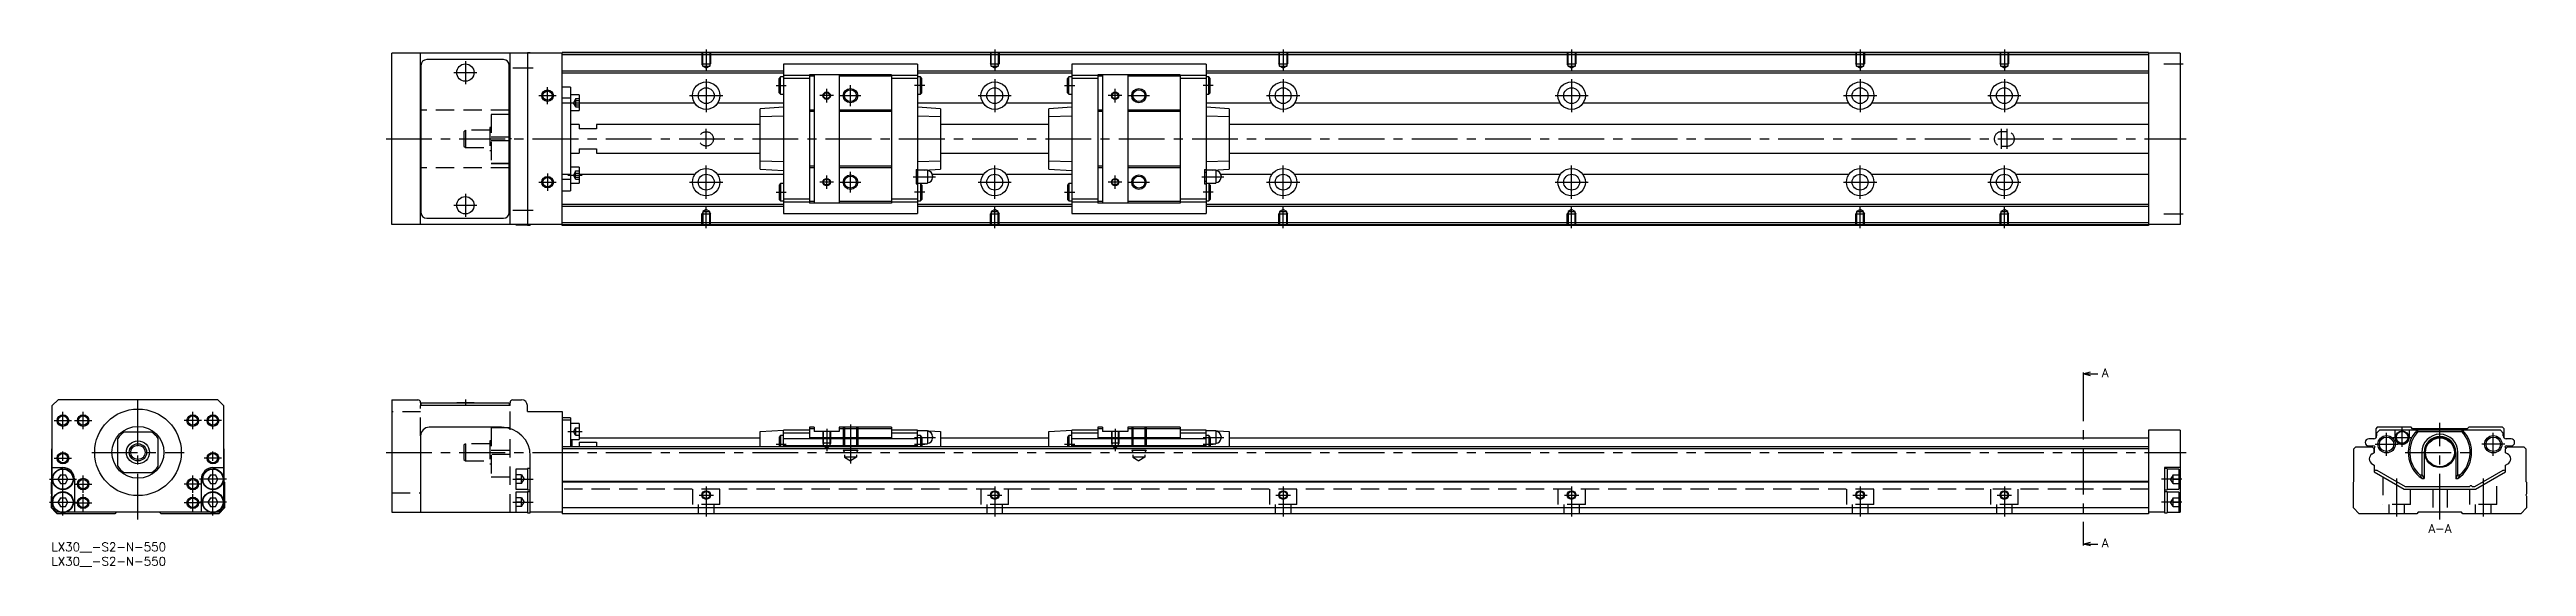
# Model space of a CAD drawing. Extents: x -1 to 858, y -8 to 171.
import ezdxf

# ---------------------------------------------------------------- set-up
doc = ezdxf.new("R2010")
doc.units = 0
doc.header["$LTSCALE"] = 0.5
doc.linetypes.add('CENTER', pattern=[50.8, 31.75, -6.35, 6.35, -6.35])
doc.linetypes.add('DASHED', pattern=[19.05, 12.7, -6.35])
for name, color, linetype in [('MSM_CENTER', 1, 'CENTER'), ('MSM_CONTINUOUS', 7, 'CONTINUOUS'), ('MSM_DASHED', 4, 'DASHED'), ('MSM_NARROW', 5, 'CONTINUOUS'), ('MSM_PART_NUMBER', 7, 'CONTINUOUS')]:
    doc.layers.add(name, color=color, linetype=linetype)
doc.styles.get("Standard").update_dxf_attribs({"font": 'txt.shx', "height": 3, "bigfont": 'bigfont.shx'})

msp = doc.modelspace()

# ---------------------------------------------------------------- linework, layer by layer
at = {"layer": 'MSM_CENTER'}
for p, q in [((143.5, 167), (143.5, 159)), ((160, 164.7), (167, 164.7)), ((227, 171), (227, 163.49)), ((327, 171), (327, 163.49)), ((427, 171), (427, 163.49)), ((527, 171), (527, 163.49)), ((627, 171), (627, 163.49)), ((677, 171), (677, 163.49)), ((732.25, 166), (739, 166)), ((139.5, 163), (147.5, 163)), ((169, 155), (175, 155)), ((172, 152), (172, 158)), ((221.25, 155), (232.75, 155)), ((227, 160.75), (227, 149.25)), ((251.25, 158.5), (254.75, 158.5)), ((271.11, 155), (266.39, 155)), ((268.75, 152.63), (268.75, 157.36)), ((273.38, 155), (280.62, 155)), ((277, 151.37), (277, 158.62)), ((302.75, 158.5), (299.25, 158.5)), ((321.25, 155), (332.75, 155)), ((327, 160.75), (327, 149.25)), ((351.25, 158.5), (354.75, 158.5)), ((371.11, 155), (366.39, 155)), ((368.75, 152.63), (368.75, 157.36)), ((373.38, 155), (380.62, 155)), ((402.75, 158.5), (399.25, 158.5)), ((421.25, 155), (432.75, 155)), ((427, 160.75), (427, 149.25)), ((521.25, 155), (532.75, 155)), ((527, 160.75), (527, 149.25)), ((621.25, 155), (632.75, 155)), ((627, 160.75), (627, 149.25)), ((671.25, 155), (682.75, 155)), ((677, 160.75), (677, 149.25)), ((179, 152.55), (184, 152.55)), ((116, 140), (740, 140)), ((227, 136.5), (227, 143.5)), ((676, 136.5), (676, 143.5)), ((678, 136.5), (678, 143.5)), ((227, 119.25), (227, 130.75)), ((327, 119.25), (327, 130.75)), ((427, 119.25), (427, 130.75)), ((527, 119.25), (527, 130.75)), ((627, 119.25), (627, 130.75)), ((677, 119.25), (677, 130.75)), ((143.5, 121), (143.5, 113)), ((169, 125), (175, 125)), ((172, 128), (172, 122)), ((179, 127.44), (184, 127.44)), ((221.25, 125), (232.75, 125)), ((251.25, 121.5), (254.75, 121.5)), ((271.11, 125), (266.39, 125)), ((268.75, 122.63), (268.75, 127.36)), ((273.38, 125), (280.62, 125)), ((277, 121.37), (277, 128.62)), ((298.75, 126.9), (306.45, 126.9)), ((302.75, 121.5), (299.25, 121.5)), ((321.25, 125), (332.75, 125)), ((351.25, 121.5), (354.75, 121.5)), ((371.11, 125), (366.39, 125)), ((368.75, 122.63), (368.75, 127.36)), ((373.38, 125), (380.62, 125)), ((398.75, 126.9), (406.45, 126.9)), ((402.75, 121.5), (399.25, 121.5)), ((421.25, 125), (432.75, 125)), ((521.25, 125), (532.75, 125)), ((621.25, 125), (632.75, 125)), ((671.25, 125), (682.75, 125)), ((139.5, 117), (147.5, 117)), ((160, 115.3), (167, 115.3)), ((227, 109), (227, 116.51)), ((327, 109), (327, 116.51)), ((427, 109), (427, 116.51)), ((527, 109), (527, 116.51)), ((627, 109), (627, 116.51)), ((677, 109), (677, 116.51)), ((732.25, 114), (739, 114)), ((704.38, 58), (704.38, 0)), ((4, 39.3), (4, 45.3)), ((11, 39.3), (11, 45.3)), ((30, 8), (30, 51.5)), ((49, 39.3), (49, 45.3)), ((56, 39.3), (56, 45.3)), ((143.5, 49.6), (143.5, 47.49)), ((1, 42.3), (7, 42.3)), ((8, 42.3), (14, 42.3)), ((52, 42.3), (46, 42.3)), ((59, 42.3), (53, 42.3)), ((179, 38.55), (184, 38.55)), ((268.75, 39.5), (268.75, 31.69)), ((277, 41), (277, 27.41)), ((299.25, 36.5), (306.45, 36.5)), ((368.75, 39.5), (368.75, 31.69)), ((399.25, 36.5), (406.45, 36.5)), ((809.5, 30.1), (809.5, 38.1)), ((811.65, 36.5), (818.15, 36.5)), ((814.9, 33.25), (814.9, 39.75)), ((828, 8), (828, 41.5)), ((846.5, 30.1), (846.5, 38.1)), ((1, 29.3), (7, 29.3)), ((4, 9.35), (4, 32.3)), ((14, 31.3), (46, 31.3)), ((59, 29.3), (53, 29.3)), ((56, 9.35), (56, 32.3)), ((116, 31.3), (740, 31.3)), ((251.25, 34.1), (254.75, 34.1)), ((299.25, 34.1), (302.75, 34.1)), ((351.25, 34.1), (354.75, 34.1)), ((399.25, 34.1), (402.75, 34.1)), ((805.5, 34.1), (813.5, 34.1)), ((816, 31.3), (840, 31.3)), ((850.5, 34.1), (842.5, 34.1)), ((-0.65, 22), (8.65, 22)), ((8, 20.3), (14, 20.3)), ((11, 17.3), (11, 23.3)), ((52, 20.3), (46, 20.3)), ((49, 17.3), (49, 23.3)), ((60.65, 22), (51.35, 22)), ((160, 22), (167, 22)), ((227, 19.5), (227, 9)), ((327, 19.5), (327, 9)), ((427, 19.5), (427, 9)), ((527, 19.5), (527, 9)), ((627, 19.5), (627, 9)), ((677, 19.5), (677, 9)), ((738.5, 22), (731.5, 22)), ((813, 22.18), (813, 9)), ((843, 22.18), (843, 9)), ((-0.65, 14), (8.65, 14)), ((8, 13.8), (14, 13.8)), ((11, 10.8), (11, 16.8)), ((52, 13.8), (46, 13.8)), ((49, 10.8), (49, 16.8)), ((60.65, 14), (51.35, 14)), ((160, 14), (167, 14)), ((224.5, 16.5), (229.5, 16.5)), ((324.5, 16.5), (329.5, 16.5)), ((424.5, 16.5), (429.5, 16.5)), ((524.5, 16.5), (529.5, 16.5)), ((624.5, 16.5), (629.5, 16.5)), ((674.5, 16.5), (679.5, 16.5)), ((738.5, 14), (731.5, 14))]:
    msp.add_line(p, q, dxfattribs=at)
at = {"layer": 'MSM_CONTINUOUS'}
for p, q in [((118, 110.3), (118, 169.7)), ((177, 169.7), (118, 169.7)), ((128, 110.3), (128, 169.7)), ((128.1, 165.5), (128.1, 114.5)), ((156.7, 167.5), (130.1, 167.5)), ((158.7, 114.5), (158.7, 165.5)), ((159, 110.3), (159, 169.7)), ((161, 169.75), (161, 169.7)), ((165, 169.75), (161, 169.75)), ((166, 169.9), (165, 169.9)), ((165, 169.9), (165, 110.1)), ((166, 169.9), (166, 169.7)), ((727, 170), (177, 170)), ((177, 110), (177, 170)), ((727, 169.8), (177, 169.8)), ((727, 169.1), (177, 169.1)), ((253.75, 163.45), (177, 163.45)), ((300.25, 165.9), (253.75, 165.9)), ((253.75, 165.9), (253.75, 114.1)), ((300.25, 165.9), (300.25, 114.1)), ((353.75, 163.45), (300.25, 163.45)), ((400.25, 165.9), (353.75, 165.9)), ((353.75, 165.9), (353.75, 114.1)), ((400.25, 165.9), (400.25, 114.1)), ((727, 163.45), (400.25, 163.45)), ((727, 170), (727, 110)), ((738, 169.7), (727, 169.7)), ((738, 169.7), (738, 110.3)), ((128, 158.2), (128.1, 158.2)), ((158.7, 158.2), (159, 158.2)), ((253.75, 162.75), (177, 162.75)), ((180, 158), (177, 158)), ((180, 158), (180, 122)), ((183, 155.3), (180, 155.3)), ((183, 155.3), (183, 149.8)), ((252.75, 161.5), (252.25, 161)), ((252.25, 156), (252.25, 161)), ((252.25, 156), (252.75, 155.5)), ((252.75, 155.5), (252.75, 161.5)), ((253.75, 161.5), (252.75, 161.5)), ((252.75, 155.5), (253.75, 155.5)), ((262.75, 161.95), (253.75, 161.95)), ((262.75, 160.95), (253.75, 160.95)), ((262.75, 162.25), (262.75, 117.75)), ((291.25, 162.25), (262.75, 162.25)), ((264.4, 161.75), (262.75, 161.75)), ((264.4, 162.25), (264.4, 117.75)), ((273.1, 162.25), (273.1, 117.75)), ((291.25, 161.75), (273.1, 161.75)), ((291.25, 162.25), (291.25, 117.75)), ((300.25, 161.95), (291.25, 161.95)), ((300.25, 160.95), (291.25, 160.95)), ((353.75, 162.75), (300.25, 162.75)), ((301.25, 161.5), (300.25, 161.5)), ((300.25, 155.5), (301.25, 155.5)), ((301.75, 161), (301.25, 161.5)), ((301.25, 155.5), (301.25, 161.5)), ((301.25, 155.5), (301.75, 156)), ((301.75, 156), (301.75, 161)), ((352.75, 161.5), (352.25, 161)), ((352.25, 156), (352.25, 161)), ((352.25, 156), (352.75, 155.5)), ((352.75, 155.5), (352.75, 161.5)), ((353.75, 161.5), (352.75, 161.5)), ((352.75, 155.5), (353.75, 155.5)), ((362.75, 161.95), (353.75, 161.95)), ((362.75, 160.95), (353.75, 160.95)), ((362.75, 162.25), (362.75, 117.75)), ((391.25, 162.25), (362.75, 162.25)), ((364.4, 161.75), (362.75, 161.75)), ((364.4, 162.25), (364.4, 117.75)), ((373.1, 162.25), (373.1, 117.75)), ((391.25, 161.75), (373.1, 161.75)), ((391.25, 162.25), (391.25, 117.75)), ((400.25, 161.95), (391.25, 161.95)), ((400.25, 160.95), (391.25, 160.95)), ((727, 162.75), (400.25, 162.75)), ((401.25, 161.5), (400.25, 161.5)), ((400.25, 155.5), (401.25, 155.5)), ((401.75, 161), (401.25, 161.5)), ((401.25, 155.5), (401.25, 161.5)), ((401.25, 155.5), (401.75, 156)), ((401.75, 156), (401.75, 161)), ((128.1, 150), (128, 150)), ((159, 150), (158.7, 150)), ((159, 148.5), (158.7, 148.5)), ((159, 148.47), (158.7, 148.47)), ((180, 154.13), (177, 154.13)), ((180, 152.38), (177, 152.38)), ((180, 149.8), (183, 149.8)), ((223.05, 152.36), (183, 152.36)), ((253.75, 152.36), (230.95, 152.36)), ((253.75, 151), (245.75, 150.47)), ((245.75, 129.53), (245.75, 150.47)), ((253.75, 147.86), (245.75, 147.6)), ((264.4, 150), (262.75, 150)), ((264.4, 149.5), (262.75, 149.5)), ((291.25, 150), (273.1, 150)), ((291.25, 149.5), (273.1, 149.5)), ((323.05, 152.36), (300.25, 152.36)), ((308.25, 150.47), (300.25, 151)), ((308.25, 147.6), (300.25, 147.86)), ((308.25, 150.47), (308.25, 129.53)), ((353.75, 152.36), (330.95, 152.36)), ((353.75, 151), (345.75, 150.47)), ((345.75, 129.53), (345.75, 150.47)), ((353.75, 147.86), (345.75, 147.6)), ((364.4, 150), (362.75, 150)), ((364.4, 149.5), (362.75, 149.5)), ((391.25, 150), (373.1, 150)), ((391.25, 149.5), (373.1, 149.5)), ((423.05, 152.36), (400.25, 152.36)), ((408.25, 150.47), (400.25, 151)), ((408.25, 147.6), (400.25, 147.86)), ((408.25, 150.47), (408.25, 129.53)), ((523.05, 152.36), (430.95, 152.36)), ((623.05, 152.36), (530.95, 152.36)), ((673.05, 152.36), (630.95, 152.36)), ((727, 152.36), (680.95, 152.36)), ((158.7, 140.72), (159, 140.72)), ((159, 139.28), (158.7, 139.28)), ((183, 145), (180, 145)), ((183, 145), (183, 143.5)), ((189, 143.5), (183, 143.5)), ((189, 145), (189, 143.5)), ((245.75, 145), (189, 145)), ((345.75, 145), (308.25, 145)), ((727, 145), (408.25, 145)), ((128.1, 130), (128, 130)), ((159, 131.53), (158.7, 131.53)), ((159, 131.5), (158.7, 131.5)), ((159, 130), (158.7, 130)), ((180, 135), (183, 135)), ((183, 130.19), (180, 130.19)), ((183, 136.5), (189, 136.5)), ((183, 136.5), (183, 135)), ((183, 130.19), (183, 124.69)), ((189, 136.5), (189, 135)), ((189, 135), (245.75, 135)), ((245.75, 132.4), (253.75, 132.14)), ((245.75, 129.53), (253.75, 129)), ((264.4, 130.5), (262.75, 130.5)), ((264.4, 130), (262.75, 130)), ((291.25, 130.5), (273.1, 130.5)), ((291.25, 130), (273.1, 130)), ((299.75, 129.4), (299.75, 124.4)), ((299.75, 129.4), (300.25, 129.4)), ((300.25, 132.14), (308.25, 132.4)), ((303.7, 129.15), (300.25, 129.15)), ((302.51, 129.15), (308.25, 129.53)), ((303.7, 129.15), (303.7, 124.65)), ((308.25, 135), (345.75, 135)), ((345.75, 132.4), (353.75, 132.14)), ((345.75, 129.53), (353.75, 129)), ((364.4, 130.5), (362.75, 130.5)), ((364.4, 130), (362.75, 130)), ((391.25, 130.5), (373.1, 130.5)), ((391.25, 130), (373.1, 130)), ((399.75, 129.4), (399.75, 124.4)), ((399.75, 129.4), (400.25, 129.4)), ((400.25, 132.14), (408.25, 132.4)), ((403.7, 129.15), (400.25, 129.15)), ((402.51, 129.15), (408.25, 129.53)), ((403.7, 129.15), (403.7, 124.65)), ((408.25, 135), (727, 135)), ((128.1, 121.8), (128, 121.8)), ((159, 121.8), (158.7, 121.8)), ((180, 127.62), (177, 127.62)), ((180, 125.87), (177, 125.87)), ((177, 122), (180, 122)), ((180, 124.69), (183, 124.69)), ((223.05, 127.64), (183, 127.64)), ((253.75, 127.64), (230.95, 127.64)), ((252.75, 124.5), (252.25, 124)), ((252.25, 124), (252.25, 119)), ((253.75, 124.5), (252.75, 124.5)), ((252.75, 124.5), (252.75, 118.5)), ((300.25, 128.4), (299.75, 128.4)), ((299.75, 125.4), (300.25, 125.4)), ((299.75, 124.4), (300.25, 124.4)), ((300.25, 124.65), (303.7, 124.65)), ((301.25, 124.5), (300.25, 124.5)), ((301.25, 124.5), (301.25, 118.5)), ((301.75, 124), (301.25, 124.5)), ((301.75, 124), (301.75, 119)), ((323.05, 127.64), (305.39, 127.64)), ((305.45, 127.2), (305.45, 126.6)), ((353.75, 127.64), (330.95, 127.64)), ((352.75, 124.5), (352.25, 124)), ((352.25, 124), (352.25, 119)), ((353.75, 124.5), (352.75, 124.5)), ((352.75, 124.5), (352.75, 118.5)), ((400.25, 128.4), (399.75, 128.4)), ((399.75, 125.4), (400.25, 125.4)), ((399.75, 124.4), (400.25, 124.4)), ((400.25, 124.65), (403.7, 124.65)), ((401.25, 124.5), (400.25, 124.5)), ((401.25, 124.5), (401.25, 118.5)), ((401.75, 124), (401.25, 124.5)), ((401.75, 124), (401.75, 119)), ((423.05, 127.64), (405.39, 127.64)), ((405.45, 127.2), (405.45, 126.6)), ((523.05, 127.64), (430.95, 127.64)), ((623.05, 127.64), (530.95, 127.64)), ((673.05, 127.64), (630.95, 127.64)), ((727, 127.64), (680.95, 127.64)), ((130.1, 112.5), (156.7, 112.5)), ((253.75, 117.25), (177, 117.25)), ((253.75, 116.55), (177, 116.55)), ((252.25, 119), (252.75, 118.5)), ((252.75, 118.5), (253.75, 118.5)), ((262.75, 119.05), (253.75, 119.05)), ((262.75, 118.05), (253.75, 118.05)), ((253.75, 114.1), (300.25, 114.1)), ((264.4, 118.25), (262.75, 118.25)), ((291.25, 117.75), (262.75, 117.75)), ((291.25, 118.25), (273.1, 118.25)), ((300.25, 119.05), (291.25, 119.05)), ((300.25, 118.05), (291.25, 118.05)), ((300.25, 118.5), (301.25, 118.5)), ((353.75, 117.25), (300.25, 117.25)), ((353.75, 116.55), (300.25, 116.55)), ((301.25, 118.5), (301.75, 119)), ((352.25, 119), (352.75, 118.5)), ((352.75, 118.5), (353.75, 118.5)), ((362.75, 119.05), (353.75, 119.05)), ((362.75, 118.05), (353.75, 118.05)), ((353.75, 114.1), (400.25, 114.1)), ((364.4, 118.25), (362.75, 118.25)), ((391.25, 117.75), (362.75, 117.75)), ((391.25, 118.25), (373.1, 118.25)), ((400.25, 119.05), (391.25, 119.05)), ((400.25, 118.05), (391.25, 118.05)), ((400.25, 118.5), (401.25, 118.5)), ((727, 117.25), (400.25, 117.25)), ((727, 116.55), (400.25, 116.55)), ((401.25, 118.5), (401.75, 119)), ((177, 110.3), (118, 110.3)), ((161, 110.3), (161, 110.25)), ((161, 110.25), (165, 110.25)), ((165, 110.1), (166, 110.1)), ((166, 110.3), (166, 110.1)), ((727, 110.9), (177, 110.9)), ((727, 110.2), (177, 110.2)), ((727, 110), (177, 110)), ((738, 110.3), (727, 110.3)), ((704.38, 58.5), (706.88, 59.17)), ((704.38, 59), (704.38, 58)), ((706.88, 57.83), (704.38, 58.5)), ((704.38, 58.5), (709.38, 58.5)), ((2.3, 49.5), (0.3, 47.5)), ((0.3, 12), (0.3, 47.5)), ((57.7, 49.5), (2.3, 49.5)), ((59.7, 47.5), (57.7, 49.5)), ((59.7, 47.5), (59.7, 12)), ((118, 49.5), (118, 10.5)), ((118, 49.5), (127, 49.5)), ((128, 48.5), (128, 47.5)), ((159, 47.5), (128, 47.5)), ((128.1, 48.5), (128.1, 47.5)), ((128.1, 48.5), (158.7, 48.5)), ((140.5, 48.6), (146.5, 48.6)), ((140.5, 48.6), (140.5, 48.5)), ((146.5, 48.5), (146.5, 48.6)), ((158.7, 48.5), (158.7, 47.5)), ((159, 47.5), (159, 48.5)), ((160, 49.5), (163, 49.5)), ((165, 45.5), (165, 47.5)), ((165, 45.5), (177, 45.5)), ((177, 45.5), (177, 10)), ((180, 43.3), (177, 43.3)), ((180, 43.3), (180, 33.2)), ((23, 26.48), (23, 36.12)), ((34.82, 38.3), (25.18, 38.3)), ((37, 26.48), (37, 36.12)), ((128, 37), (128, 10.5)), ((156, 40), (131, 40)), ((180, 42.45), (177, 42.45)), ((183, 41.3), (180, 41.3)), ((180, 35.8), (183, 35.8)), ((180.5, 33.2), (180.5, 35.8)), ((183, 41.3), (183, 35.8)), ((183, 36.3), (245.75, 36.3)), ((183, 34.87), (189, 34.87)), ((183, 34.87), (183, 33.2)), ((189, 34.87), (189, 33.2)), ((245.75, 38.5), (253.75, 39)), ((245.75, 33.2), (245.75, 38.5)), ((252.75, 37.1), (252.25, 36.6)), ((252.25, 36.6), (252.25, 33.2)), ((253.75, 37.1), (252.75, 37.1)), ((252.75, 37.1), (252.75, 33.2)), ((262.75, 39), (253.75, 39)), ((253.75, 33.2), (253.75, 39)), ((262.75, 38), (253.75, 38)), ((300.25, 36), (253.75, 36)), ((262.75, 40), (262.75, 36.29)), ((264.4, 40), (262.75, 40)), ((264.4, 39.5), (262.75, 39.5)), ((291.25, 36.29), (262.75, 36.29)), ((264.4, 40), (264.4, 38.5)), ((273.1, 38.5), (264.4, 38.5)), ((273.1, 40), (273.1, 38.5)), ((291.25, 40), (273.1, 40)), ((291.25, 39.5), (273.1, 39.5)), ((291.25, 40), (291.25, 36.29)), ((300.25, 39), (291.25, 39)), ((300.25, 38), (291.25, 38)), ((300.25, 39), (308.25, 38.5)), ((300.25, 33.2), (300.25, 39)), ((303.7, 38.75), (300.25, 38.75)), ((301.25, 37.1), (300.25, 37.1)), ((301.75, 36.6), (301.25, 37.1)), ((301.25, 37.1), (301.25, 33.2)), ((301.75, 36.6), (301.75, 33.2)), ((303.7, 38.75), (303.7, 34.25)), ((305.45, 36.8), (305.45, 36.2)), ((308.25, 38.5), (308.25, 33.2)), ((308.25, 36.3), (345.75, 36.3)), ((345.75, 38.5), (353.75, 39)), ((345.75, 33.2), (345.75, 38.5)), ((352.75, 37.1), (352.25, 36.6)), ((352.25, 36.6), (352.25, 33.2)), ((353.75, 37.1), (352.75, 37.1)), ((352.75, 37.1), (352.75, 33.2)), ((362.75, 39), (353.75, 39)), ((353.75, 33.2), (353.75, 39)), ((362.75, 38), (353.75, 38)), ((400.25, 36), (353.75, 36)), ((362.75, 40), (362.75, 36.29)), ((364.4, 40), (362.75, 40)), ((364.4, 39.5), (362.75, 39.5)), ((391.25, 36.29), (362.75, 36.29)), ((364.4, 40), (364.4, 38.5)), ((373.1, 38.5), (364.4, 38.5)), ((373.1, 40), (373.1, 38.5)), ((391.25, 40), (373.1, 40)), ((391.25, 39.5), (373.1, 39.5)), ((391.25, 40), (391.25, 36.29)), ((400.25, 39), (391.25, 39)), ((400.25, 38), (391.25, 38)), ((400.25, 39), (408.25, 38.5)), ((400.25, 33.2), (400.25, 39)), ((403.7, 38.75), (400.25, 38.75)), ((401.25, 37.1), (400.25, 37.1)), ((401.75, 36.6), (401.25, 37.1)), ((401.25, 37.1), (401.25, 33.2)), ((401.75, 36.6), (401.75, 33.2)), ((403.7, 38.75), (403.7, 34.25)), ((405.45, 36.8), (405.45, 36.2)), ((408.25, 38.5), (408.25, 33.2)), ((408.25, 36.3), (727, 36.3)), ((727, 39), (727, 10)), ((738, 39), (727, 39)), ((738, 39), (738, 10.5)), ((805.05, 36), (803.35, 36)), ((806.25, 40), (805.75, 39.5)), ((805.75, 39.5), (805.75, 36.29)), ((807.05, 39), (806.05, 38)), ((806.05, 38), (806.05, 37)), ((818, 40), (806.25, 40)), ((848.95, 39), (807.05, 39)), ((812.4, 39), (812.4, 36.5)), ((817.4, 36.5), (817.4, 39)), ((818.5, 39.5), (818, 40)), ((837.5, 39.5), (818.5, 39.5)), ((820.14, 39), (820.4, 38.5)), ((820.4, 38.5), (835.6, 38.5)), ((835.6, 38.5), (835.86, 39)), ((838, 40), (837.5, 39.5)), ((849.75, 40), (838, 40)), ((849.95, 38), (848.95, 39)), ((850.25, 39.5), (849.75, 40)), ((849.95, 37), (849.95, 38)), ((850.25, 36.29), (850.25, 39.5)), ((852.65, 36), (850.95, 36)), ((0.2, 32.5), (0.3, 32.6)), ((0.2, 21.2), (0.2, 32.5)), ((0.3, 26), (4, 26)), ((56, 26), (59.7, 26)), ((59.7, 32.6), (59.8, 32.5)), ((59.8, 32.5), (59.8, 21.2)), ((166, 10.35), (166, 30)), ((727, 33.2), (177, 33.2)), ((727, 32.5), (177, 32.5)), ((300.25, 33.5), (253.75, 33.5)), ((301.75, 34.25), (303.7, 34.25)), ((400.25, 33.5), (353.75, 33.5)), ((401.75, 34.25), (403.7, 34.25)), ((738, 26), (732.5, 26)), ((732.5, 26), (732.5, 10.35)), ((798.2, 32.5), (798.9, 33.2)), ((798.2, 21.2), (798.2, 32.5)), ((798.9, 33.2), (804.55, 33.2)), ((803.35, 33.5), (804.75, 33.5)), ((805.25, 31.15), (804.5, 30.72)), ((804.55, 33.2), (805.25, 32.5)), ((804.6, 27.22), (805.25, 26.85)), ((805.2, 32.55), (805.2, 32.7)), ((805.2, 32.7), (805.2, 32.55)), ((805.25, 32.5), (805.2, 32.55)), ((805.25, 31.15), (805.25, 32.5)), ((805.25, 32.5), (805.25, 31.15)), ((805.25, 26.85), (805.25, 24.5)), ((821.74, 31.3), (821.74, 23.45)), ((822.5, 31.3), (822.5, 22.2)), ((833.5, 31.3), (833.5, 22.2)), ((834.26, 23.45), (834.26, 31.3)), ((850.75, 32.5), (851.45, 33.2)), ((850.75, 32.5), (850.8, 32.55)), ((850.75, 31.15), (850.75, 32.5)), ((850.75, 31.15), (850.75, 32.5)), ((851.4, 30.78), (850.75, 31.15)), ((851.4, 30.78), (850.75, 31.15)), ((850.75, 26.85), (851.5, 27.28)), ((850.75, 26.85), (851.5, 27.28)), ((850.75, 25.45), (850.75, 26.85)), ((850.75, 24.5), (850.75, 26.85)), ((850.8, 32.7), (850.8, 32.55)), ((850.8, 32.55), (850.8, 32.7)), ((851.25, 33.5), (852.65, 33.5)), ((851.45, 33.2), (857.1, 33.2)), ((857.1, 33.2), (857.8, 32.5)), ((857.8, 32.5), (857.8, 21.2)), ((0, 21), (0.2, 21.2)), ((0, 16.9), (0, 21)), ((3.13, 23.5), (2.27, 22)), ((2.27, 22), (3.13, 20.5)), ((3.13, 23.5), (4.87, 23.5)), ((3.13, 20.5), (4.87, 20.5)), ((5.73, 22), (4.87, 23.5)), ((4.87, 20.5), (5.73, 22)), ((8, 22), (8, 10.5)), ((25.18, 24.3), (34.82, 24.3)), ((52, 10.5), (52, 22)), ((55.13, 23.5), (54.27, 22)), ((54.27, 22), (55.13, 20.5)), ((55.13, 23.5), (56.87, 23.5)), ((55.13, 20.5), (56.87, 20.5)), ((57.73, 22), (56.87, 23.5)), ((56.87, 20.5), (57.73, 22)), ((59.8, 21.2), (60, 21)), ((60, 21), (60, 12)), ((165, 25.5), (161, 25.5)), ((161, 25.5), (161, 18.5)), ((161, 18.5), (165, 18.5)), ((165, 17.5), (161, 17.5)), ((161, 17.5), (161, 10.5)), ((166, 25.65), (165, 25.65)), ((165, 25.65), (165, 18.35)), ((165, 18.35), (166, 18.35)), ((166, 17.65), (165, 17.65)), ((165, 17.65), (165, 10.35)), ((727, 21.2), (177, 21.2)), ((727, 21), (177, 21)), ((733.5, 25.65), (732.5, 25.65)), ((732.5, 18.35), (733.5, 18.35)), ((733.5, 17.65), (732.5, 17.65)), ((733.5, 25.65), (733.5, 18.35)), ((737.5, 25.5), (733.5, 25.5)), ((733.5, 18.5), (737.5, 18.5)), ((733.5, 17.65), (733.5, 10.35)), ((737.5, 17.5), (733.5, 17.5)), ((737.5, 25.5), (737.5, 18.5)), ((737.5, 17.5), (737.5, 10.5)), ((798, 21), (798.2, 21.2)), ((798, 12), (798, 21)), ((805.25, 24.5), (815.64, 18.5)), ((805.7, 25.16), (806.1, 25.16)), ((806.1, 25.16), (815.91, 19.5)), ((815.64, 18.5), (840.36, 18.5)), ((815.91, 19.5), (838.35, 19.5)), ((821.07, 23.45), (821.74, 23.45)), ((821.74, 23.45), (822.5, 22.2)), ((821.82, 22.2), (822.5, 22.2)), ((833.5, 22.2), (834.26, 23.45)), ((833.5, 22.2), (834.18, 22.2)), ((834.26, 23.45), (834.93, 23.45)), ((839.15, 19.5), (840.09, 19.5)), ((840.09, 19.5), (849.9, 25.16)), ((840.36, 18.5), (850.75, 24.5)), ((849.9, 25.16), (850.3, 25.16)), ((857.8, 21.2), (858, 21)), ((858, 21), (858, 16.9)), ((0, 12), (0, 16.1)), ((2, 10), (0, 12)), ((1.8, 10.5), (0.3, 12)), ((2.96, 10.5), (1.8, 10.5)), ((22, 10), (2, 10)), ((3.13, 15.5), (2.27, 14)), ((2.27, 14), (3.13, 12.5)), ((3.13, 15.5), (4.87, 15.5)), ((3.13, 12.5), (4.87, 12.5)), ((5.73, 14), (4.87, 15.5)), ((4.87, 12.5), (5.73, 14)), ((54.96, 10.5), (5.04, 10.5)), ((22.5, 10.5), (22, 10)), ((38, 10), (37.5, 10.5)), ((58, 10), (38, 10)), ((55.13, 15.5), (54.27, 14)), ((54.27, 14), (55.13, 12.5)), ((55.13, 15.5), (56.87, 15.5)), ((55.13, 12.5), (56.87, 12.5)), ((57.73, 14), (56.87, 15.5)), ((56.87, 12.5), (57.73, 14)), ((58.2, 10.5), (57.04, 10.5)), ((60, 12), (58, 10)), ((59.7, 12), (58.2, 10.5)), ((118, 10.5), (165, 10.5)), ((165, 10.35), (166, 10.35)), ((177, 10.5), (166, 10.5)), ((727, 12), (177, 12)), ((727, 10), (177, 10)), ((732.5, 10.5), (727, 10.5)), ((732.5, 10.35), (733.5, 10.35)), ((733.5, 10.5), (738, 10.5)), ((800, 10), (798, 12)), ((820, 10), (800, 10)), ((820.5, 10.5), (820, 10)), ((835.5, 10.5), (820.5, 10.5)), ((836, 10), (835.5, 10.5)), ((856, 10), (836, 10)), ((858, 12), (856, 10)), ((858, 16.1), (858, 12)), ((704.38, -0.5), (706.88, 0.17)), ((704.38, 0), (704.38, -1)), ((706.88, -1.17), (704.38, -0.5)), ((704.38, -0.5), (709.38, -0.5))]:
    msp.add_line(p, q, dxfattribs=at)
for centre, radius in [((143.5, 163), 3), ((172, 155), 1.62), ((227, 155), 4.75), ((227, 155), 2.75), ((268.75, 155), 1.06), ((268.75, 155), 1.06), ((277, 155), 2.07), ((277, 155), 2.07), ((327, 155), 4.75), ((327, 155), 2.75), ((368.75, 155), 1.06), ((368.75, 155), 1.06), ((377, 155), 2.07), ((377, 155), 2.07), ((427, 155), 4.75), ((427, 155), 2.75), ((527, 155), 4.75), ((527, 155), 2.75), ((627, 155), 4.75), ((627, 155), 2.75), ((677, 155), 4.75), ((677, 155), 2.75), ((227, 125), 4.75), ((327, 125), 4.75), ((427, 125), 4.75), ((527, 125), 4.75), ((627, 125), 4.75), ((677, 125), 4.75), ((172, 125), 1.62), ((227, 125), 2.75), ((268.75, 125), 1.06), ((268.75, 125), 1.06), ((277, 125), 2.07), ((277, 125), 2.07), ((327, 125), 2.75), ((368.75, 125), 1.06), ((368.75, 125), 1.06), ((377, 125), 2.07), ((377, 125), 2.07), ((427, 125), 2.75), ((527, 125), 2.75), ((627, 125), 2.75), ((677, 125), 2.75), ((143.5, 117), 3), ((4, 42.3), 1.62), ((11, 42.3), 1.62), ((30, 31.3), 15), ((49, 42.3), 1.62), ((56, 42.3), 1.62), ((30, 31.3), 9), ((30, 31.3), 4), ((809.5, 34.1), 3), ((809.5, 34.1), 2.5), ((814.9, 36.5), 2.25), ((814.9, 36.5), 2.05), ((828, 31.3), 5.3), ((828, 31.3), 5), ((846.5, 34.1), 3), ((846.5, 34.1), 2.5), ((4, 29.3), 1.62), ((30, 31.3), 3), ((30, 31.3), 2.5), ((56, 29.3), 1.62), ((4, 22), 3.65), ((4, 14), 3.65), ((4, 22), 3.5), ((4, 14), 3.5), ((11, 20.3), 1.62), ((49, 20.3), 1.62), ((56, 22), 3.65), ((56, 14), 3.65), ((56, 22), 3.5), ((56, 14), 3.5), ((227, 16.5), 1.23), ((327, 16.5), 1.23), ((427, 16.5), 1.23), ((527, 16.5), 1.23), ((627, 16.5), 1.23), ((677, 16.5), 1.23), ((11, 13.8), 1.62), ((49, 13.8), 1.62)]:
    msp.add_circle(centre, radius, dxfattribs=at)
for centre, radius, start, end in [((130.1, 165.5), 2, 90, 180), ((156.7, 165.5), 2, 0, 90), ((303.7, 127.2), 1.75, 0, 90), ((403.7, 127.2), 1.75, 0, 90), ((303.7, 126.6), 1.75, 270, 0), ((403.7, 126.6), 1.75, 270, 0), ((130.1, 114.5), 2, 180, 270), ((156.7, 114.5), 2, 270, 0), ((127, 48.5), 1, 0, 90), ((160, 48.5), 1, 90, 180), ((163, 47.5), 2, 0, 90), ((30, 31.3), 8.5, 124.56032, 145.43968), ((30, 31.3), 8.5, 34.56032, 55.43968), ((131, 37), 3, 90, 180), ((156, 30), 10, 0, 90), ((303.7, 36.8), 1.75, 0, 90), ((303.7, 36.2), 1.75, 270, 0), ((403.7, 36.8), 1.75, 0, 90), ((403.7, 36.2), 1.75, 270, 0), ((803.35, 34.75), 1.25, 90, 270), ((805.05, 37), 1, 270, 0), ((814.9, 36.5), 2.5, 180, 0), ((828, 31.3), 11, 135.573, 235.81959), ((828, 31.3), 10.47, 136.57129, 228.55525), ((828, 31.3), 6.26, 0, 180), ((828, 31.3), 5.5, 0, 180), ((828, 31.3), 11, 304.18041, 44.427), ((828, 31.3), 10.47, 311.44475, 43.42871), ((850.95, 37), 1, 180, 270), ((852.65, 34.75), 1.25, 270, 90), ((4, 22), 4, 0, 90), ((30, 31.3), 8.5, 214.56032, 235.43968), ((30, 31.3), 8.5, 304.56032, 325.43968), ((56, 22), 4, 90, 180), ((805.65, 28.85), 2.2, 121.45533, 176.01903), ((805.65, 29.15), 2.2, 183.98097, 241.45517), ((804.75, 32.5), 1, 41.23398, 90), ((805.7, 32.7), 0.5, 113.32535, 180), ((851.25, 32.5), 1, 90, 138.76602), ((850.3, 32.7), 0.5, 0, 66.67465), ((850.35, 28.85), 2.2, 3.98097, 61.45517), ((850.35, 29.15), 2.2, 301.45533, 356.01903), ((850.35, 29.15), 2.2, 301.45533, 356.01903), ((805.7, 25.66), 0.5, 205.84193, 270), ((829, 27.35), 8.83, 206.14749, 215.62533), ((827, 27.35), 8.84, 324.37545, 333.85173), ((838.75, 19.2), 0.5, 36.8699, 143.1301), ((850.3, 25.66), 0.5, 270, 334.15807), ((-0.3, 16.5), 0.5, 306.8699, 53.1301), ((2.3, 12.5), 2, 216.8699, 233.1301), ((57.7, 12.5), 2, 306.8699, 323.1301), ((858.3, 16.5), 0.5, 126.8699, 233.1301)]:
    msp.add_arc(centre, radius, start, end, dxfattribs=at)
at = {"layer": 'MSM_DASHED'}
for p, q in [((225.5, 170), (225.5, 166)), ((225.77, 165.53), (225.5, 166)), ((225.5, 166), (228.5, 166)), ((225.77, 165.2), (225.77, 170)), ((225.77, 165.2), (228.23, 165.2)), ((227, 164.49), (225.77, 165.2)), ((228.23, 165.2), (227, 164.49)), ((228.23, 170), (228.23, 165.2)), ((228.23, 165.53), (228.5, 166)), ((228.5, 170), (228.5, 166)), ((325.5, 170), (325.5, 166)), ((325.77, 165.53), (325.5, 166)), ((325.5, 166), (328.5, 166)), ((325.77, 165.2), (325.77, 170)), ((325.77, 165.2), (328.23, 165.2)), ((327, 164.49), (325.77, 165.2)), ((328.23, 165.2), (327, 164.49)), ((328.23, 170), (328.23, 165.2)), ((328.23, 165.53), (328.5, 166)), ((328.5, 170), (328.5, 166)), ((425.5, 170), (425.5, 166)), ((425.77, 165.53), (425.5, 166)), ((425.5, 166), (428.5, 166)), ((425.77, 165.2), (425.77, 170)), ((425.77, 165.2), (428.23, 165.2)), ((427, 164.49), (425.77, 165.2)), ((428.23, 165.2), (427, 164.49)), ((428.23, 170), (428.23, 165.2)), ((428.23, 165.53), (428.5, 166)), ((428.5, 170), (428.5, 166)), ((525.5, 170), (525.5, 166)), ((525.77, 165.53), (525.5, 166)), ((525.5, 166), (528.5, 166)), ((525.77, 165.2), (525.77, 170)), ((525.77, 165.2), (528.23, 165.2)), ((527, 164.49), (525.77, 165.2)), ((528.23, 165.2), (527, 164.49)), ((528.23, 170), (528.23, 165.2)), ((528.23, 165.53), (528.5, 166)), ((528.5, 170), (528.5, 166)), ((625.5, 170), (625.5, 166)), ((625.77, 165.53), (625.5, 166)), ((625.5, 166), (628.5, 166)), ((625.77, 165.2), (625.77, 170)), ((625.77, 165.2), (628.23, 165.2)), ((627, 164.49), (625.77, 165.2)), ((628.23, 165.2), (627, 164.49)), ((628.23, 170), (628.23, 165.2)), ((628.23, 165.53), (628.5, 166)), ((628.5, 170), (628.5, 166)), ((675.5, 170), (675.5, 166)), ((675.77, 165.53), (675.5, 166)), ((675.5, 166), (678.5, 166)), ((675.77, 165.2), (675.77, 170)), ((675.77, 165.2), (678.23, 165.2)), ((677, 164.49), (675.77, 165.2)), ((678.23, 165.2), (677, 164.49)), ((678.23, 170), (678.23, 165.2)), ((678.23, 165.53), (678.5, 166)), ((678.5, 170), (678.5, 166)), ((158.7, 150), (128.1, 150)), ((152.5, 148.5), (152.5, 131.5)), ((158.7, 148.5), (152.5, 148.5)), ((158.7, 148.47), (152.5, 148.47)), ((181.7, 153.8), (180.98, 152.55)), ((181.7, 151.3), (180.98, 152.55)), ((181.7, 154), (183, 154)), ((181.7, 154), (181.7, 151.11)), ((181.7, 153.28), (183, 153.28)), ((181.7, 151.83), (183, 151.83)), ((181.7, 151.11), (183, 151.11)), ((143.5, 143), (143, 142.5)), ((143, 142.5), (143, 137.5)), ((143, 137.5), (143.5, 137)), ((143.5, 143), (143.5, 137)), ((152, 143), (143.5, 143)), ((152, 144), (152, 136)), ((152.5, 144), (152, 144)), ((152.5, 140.72), (158.7, 140.72)), ((158.7, 139.28), (152.5, 139.28)), ((159.5, 140), (159, 140)), ((678, 142.5), (676, 142.5)), ((676, 137.5), (678, 137.5)), ((158.7, 130), (128.1, 130)), ((143.5, 137), (152, 137)), ((152, 136), (152.5, 136)), ((152.5, 131.53), (158.7, 131.53)), ((152.5, 131.5), (158.7, 131.5)), ((181.7, 128.89), (183, 128.89)), ((181.7, 126), (181.7, 128.89)), ((181.7, 128.69), (180.98, 127.44)), ((181.7, 126.19), (180.98, 127.44)), ((181.7, 128.17), (183, 128.17)), ((181.7, 126.72), (183, 126.72)), ((181.7, 126), (183, 126)), ((225.77, 114.47), (225.5, 114)), ((225.5, 110), (225.5, 114)), ((225.5, 114), (228.5, 114)), ((227, 115.51), (225.77, 114.8)), ((225.77, 114.8), (225.77, 110)), ((225.77, 114.8), (228.23, 114.8)), ((228.23, 114.8), (227, 115.51)), ((228.23, 110), (228.23, 114.8)), ((228.23, 114.47), (228.5, 114)), ((228.5, 110), (228.5, 114)), ((325.77, 114.47), (325.5, 114)), ((325.5, 110), (325.5, 114)), ((325.5, 114), (328.5, 114)), ((327, 115.51), (325.77, 114.8)), ((325.77, 114.8), (325.77, 110)), ((325.77, 114.8), (328.23, 114.8)), ((328.23, 114.8), (327, 115.51)), ((328.23, 110), (328.23, 114.8)), ((328.23, 114.47), (328.5, 114)), ((328.5, 110), (328.5, 114)), ((425.77, 114.47), (425.5, 114)), ((425.5, 110), (425.5, 114)), ((425.5, 114), (428.5, 114)), ((427, 115.51), (425.77, 114.8)), ((425.77, 114.8), (425.77, 110)), ((425.77, 114.8), (428.23, 114.8)), ((428.23, 114.8), (427, 115.51)), ((428.23, 110), (428.23, 114.8)), ((428.23, 114.47), (428.5, 114)), ((428.5, 110), (428.5, 114)), ((525.77, 114.47), (525.5, 114)), ((525.5, 110), (525.5, 114)), ((525.5, 114), (528.5, 114)), ((527, 115.51), (525.77, 114.8)), ((525.77, 114.8), (525.77, 110)), ((525.77, 114.8), (528.23, 114.8)), ((528.23, 114.8), (527, 115.51)), ((528.23, 110), (528.23, 114.8)), ((528.23, 114.47), (528.5, 114)), ((528.5, 110), (528.5, 114)), ((625.77, 114.47), (625.5, 114)), ((625.5, 110), (625.5, 114)), ((625.5, 114), (628.5, 114)), ((627, 115.51), (625.77, 114.8)), ((625.77, 114.8), (625.77, 110)), ((625.77, 114.8), (628.23, 114.8)), ((628.23, 114.8), (627, 115.51)), ((628.23, 110), (628.23, 114.8)), ((628.23, 114.47), (628.5, 114)), ((628.5, 110), (628.5, 114)), ((675.77, 114.47), (675.5, 114)), ((675.5, 110), (675.5, 114)), ((675.5, 114), (678.5, 114)), ((677, 115.51), (675.77, 114.8)), ((675.77, 114.8), (675.77, 110)), ((675.77, 114.8), (678.23, 114.8)), ((678.23, 114.8), (677, 115.51)), ((678.23, 110), (678.23, 114.8)), ((678.23, 114.47), (678.5, 114)), ((678.5, 110), (678.5, 114)), ((128, 45.3), (118, 45.3)), ((128, 37), (128, 47.5)), ((159, 10.5), (159, 47.5)), ((152, 35.3), (152, 27.3)), ((152.5, 35.3), (152, 35.3)), ((152.5, 39.8), (152.5, 22.8)), ((159, 39.8), (152.5, 39.8)), ((159, 39.77), (152.5, 39.77)), ((181.7, 39.8), (180.98, 38.55)), ((181.7, 37.3), (180.98, 38.55)), ((181.7, 39.8), (183, 39.8)), ((181.7, 39.8), (181.7, 37.3)), ((181.7, 38.55), (183, 38.55)), ((181.7, 37.3), (183, 37.3)), ((267.45, 38.5), (267.45, 34.5)), ((270.05, 34.5), (267.45, 34.5)), ((267.45, 34.5), (267.69, 34.08)), ((267.69, 33.3), (267.69, 38.5)), ((269.81, 38.5), (269.81, 33.3)), ((270.05, 34.5), (269.81, 34.08)), ((270.05, 38.5), (270.05, 34.5)), ((274.5, 40), (274.5, 32)), ((274.93, 40), (274.93, 29.6)), ((279.07, 40), (279.07, 29.6)), ((279.5, 40), (279.5, 32)), ((367.45, 38.5), (367.45, 34.5)), ((370.05, 34.5), (367.45, 34.5)), ((367.45, 34.5), (367.69, 34.08)), ((367.69, 33.3), (367.69, 38.5)), ((369.81, 38.5), (369.81, 33.3)), ((370.05, 34.5), (369.81, 34.08)), ((370.05, 38.5), (370.05, 34.5)), ((374.5, 40), (374.5, 32)), ((374.93, 40), (374.93, 29.6)), ((379.07, 40), (379.07, 29.6)), ((379.5, 40), (379.5, 32)), ((143.5, 34.3), (143, 33.8)), ((143, 33.8), (143, 28.8)), ((143, 28.8), (143.5, 28.3)), ((143.5, 34.3), (143.5, 28.3)), ((152, 34.3), (143.5, 34.3)), ((143.5, 28.3), (152, 28.3)), ((152, 27.3), (152.5, 27.3)), ((152.5, 32.02), (159, 32.02)), ((159, 30.58), (152.5, 30.58)), ((268.75, 32.69), (267.69, 33.3)), ((267.69, 33.3), (269.81, 33.3)), ((269.81, 33.3), (268.75, 32.69)), ((274.5, 32), (279.5, 32)), ((274.5, 32), (274.93, 31.25)), ((279.07, 29.6), (274.93, 29.6)), ((274.93, 29.6), (277, 28.41)), ((279.07, 29.6), (277, 28.41)), ((279.5, 32), (279.07, 31.25)), ((368.75, 32.69), (367.69, 33.3)), ((367.69, 33.3), (369.81, 33.3)), ((369.81, 33.3), (368.75, 32.69)), ((374.5, 32), (379.5, 32)), ((374.5, 32), (374.93, 31.25)), ((379.07, 29.6), (374.93, 29.6)), ((374.93, 29.6), (377, 28.41)), ((379.07, 29.6), (377, 28.41)), ((379.5, 32), (379.07, 31.25)), ((118, 17.3), (128, 17.3)), ((152.5, 22.83), (159, 22.83)), ((152.5, 22.8), (159, 22.8)), ((163, 23.5), (161, 23.5)), ((163, 22), (161, 22)), ((163, 20.5), (161, 20.5)), ((163, 20.5), (163, 23.5)), ((163, 23.5), (163.87, 22)), ((163, 20.5), (163.87, 22)), ((727, 18.5), (177, 18.5)), ((222.25, 18.5), (222.25, 13.2)), ((231.75, 13.2), (231.75, 18.5)), ((322.25, 18.5), (322.25, 13.2)), ((331.75, 13.2), (331.75, 18.5)), ((422.25, 18.5), (422.25, 13.2)), ((431.75, 13.2), (431.75, 18.5)), ((522.25, 18.5), (522.25, 13.2)), ((531.75, 13.2), (531.75, 18.5)), ((622.25, 18.5), (622.25, 13.2)), ((631.75, 13.2), (631.75, 18.5)), ((672.25, 18.5), (672.25, 13.2)), ((681.75, 13.2), (681.75, 18.5)), ((735.5, 23.5), (734.63, 22)), ((735.5, 20.5), (734.63, 22)), ((735.5, 20.5), (735.5, 23.5)), ((735.5, 23.5), (737.5, 23.5)), ((735.5, 22), (737.5, 22)), ((735.5, 20.5), (737.5, 20.5)), ((808.25, 22.77), (808.25, 13.2)), ((817.75, 13.2), (817.75, 18.5)), ((825.5, 18.5), (825.5, 10.5)), ((830.5, 18.5), (830.5, 10.5)), ((838.25, 18.5), (838.25, 13.2)), ((847.75, 13.2), (847.75, 22.77)), ((163, 15.5), (161, 15.5)), ((163, 14), (161, 14)), ((163, 12.5), (161, 12.5)), ((163, 12.5), (163, 15.5)), ((163, 15.5), (163.87, 14)), ((163, 12.5), (163.87, 14)), ((231.75, 13.2), (222.25, 13.2)), ((224.25, 13.2), (224.25, 10)), ((229.75, 10), (229.75, 13.2)), ((331.75, 13.2), (322.25, 13.2)), ((324.25, 13.2), (324.25, 10)), ((329.75, 10), (329.75, 13.2)), ((431.75, 13.2), (422.25, 13.2)), ((424.25, 13.2), (424.25, 10)), ((429.75, 10), (429.75, 13.2)), ((531.75, 13.2), (522.25, 13.2)), ((524.25, 13.2), (524.25, 10)), ((529.75, 10), (529.75, 13.2)), ((631.75, 13.2), (622.25, 13.2)), ((624.25, 13.2), (624.25, 10)), ((629.75, 10), (629.75, 13.2)), ((681.75, 13.2), (672.25, 13.2)), ((674.25, 13.2), (674.25, 10)), ((679.75, 10), (679.75, 13.2)), ((735.5, 15.5), (734.63, 14)), ((735.5, 12.5), (734.63, 14)), ((735.5, 12.5), (735.5, 15.5)), ((735.5, 15.5), (737.5, 15.5)), ((735.5, 14), (737.5, 14)), ((735.5, 12.5), (737.5, 12.5)), ((817.75, 13.2), (808.25, 13.2)), ((810.25, 13.2), (810.25, 10)), ((815.75, 10), (815.75, 13.2)), ((847.75, 13.2), (838.25, 13.2)), ((840.25, 13.2), (840.25, 10)), ((845.75, 10), (845.75, 13.2))]:
    msp.add_line(p, q, dxfattribs=at)
msp.add_circle((227, 140), 2.5, dxfattribs=at)
for centre, start, end in [((676, 140), 90, 270), ((678, 140), 270, 90)]:
    msp.add_arc(centre, 2.5, start, end, dxfattribs=at)
at = {"layer": 'MSM_NARROW'}
for centre, radius in [((172, 155), 2), ((268.75, 155), 1.3), ((277, 155), 2.5), ((368.75, 155), 1.3), ((377, 155), 2.5), ((172, 125), 2), ((268.75, 125), 1.3), ((277, 125), 2.5), ((368.75, 125), 1.3), ((377, 125), 2.5), ((4, 42.3), 2), ((11, 42.3), 2), ((49, 42.3), 2), ((56, 42.3), 2), ((4, 29.3), 2), ((56, 29.3), 2), ((11, 20.3), 2), ((49, 20.3), 2), ((227, 16.5), 1.5), ((327, 16.5), 1.5), ((427, 16.5), 1.5), ((527, 16.5), 1.5), ((627, 16.5), 1.5), ((677, 16.5), 1.5), ((11, 13.8), 2), ((49, 13.8), 2)]:
    msp.add_circle(centre, radius, dxfattribs=at)

# ---------------------------------------------------------------- texts
at = {"layer": 'MSM_PART_NUMBER'}
for s, p in [('A', (710.79, 57.37)), ('LX30__-S2-N-550', (0, -3)), ('A', (710.79, -1.63)), ('A-A', (824.01, 3.36)), ('LX30__-S2-N-550', (0, -8))]:
    msp.add_text(s, height=3, dxfattribs=at).set_placement(p)

doc.saveas('drawing.dxf')
